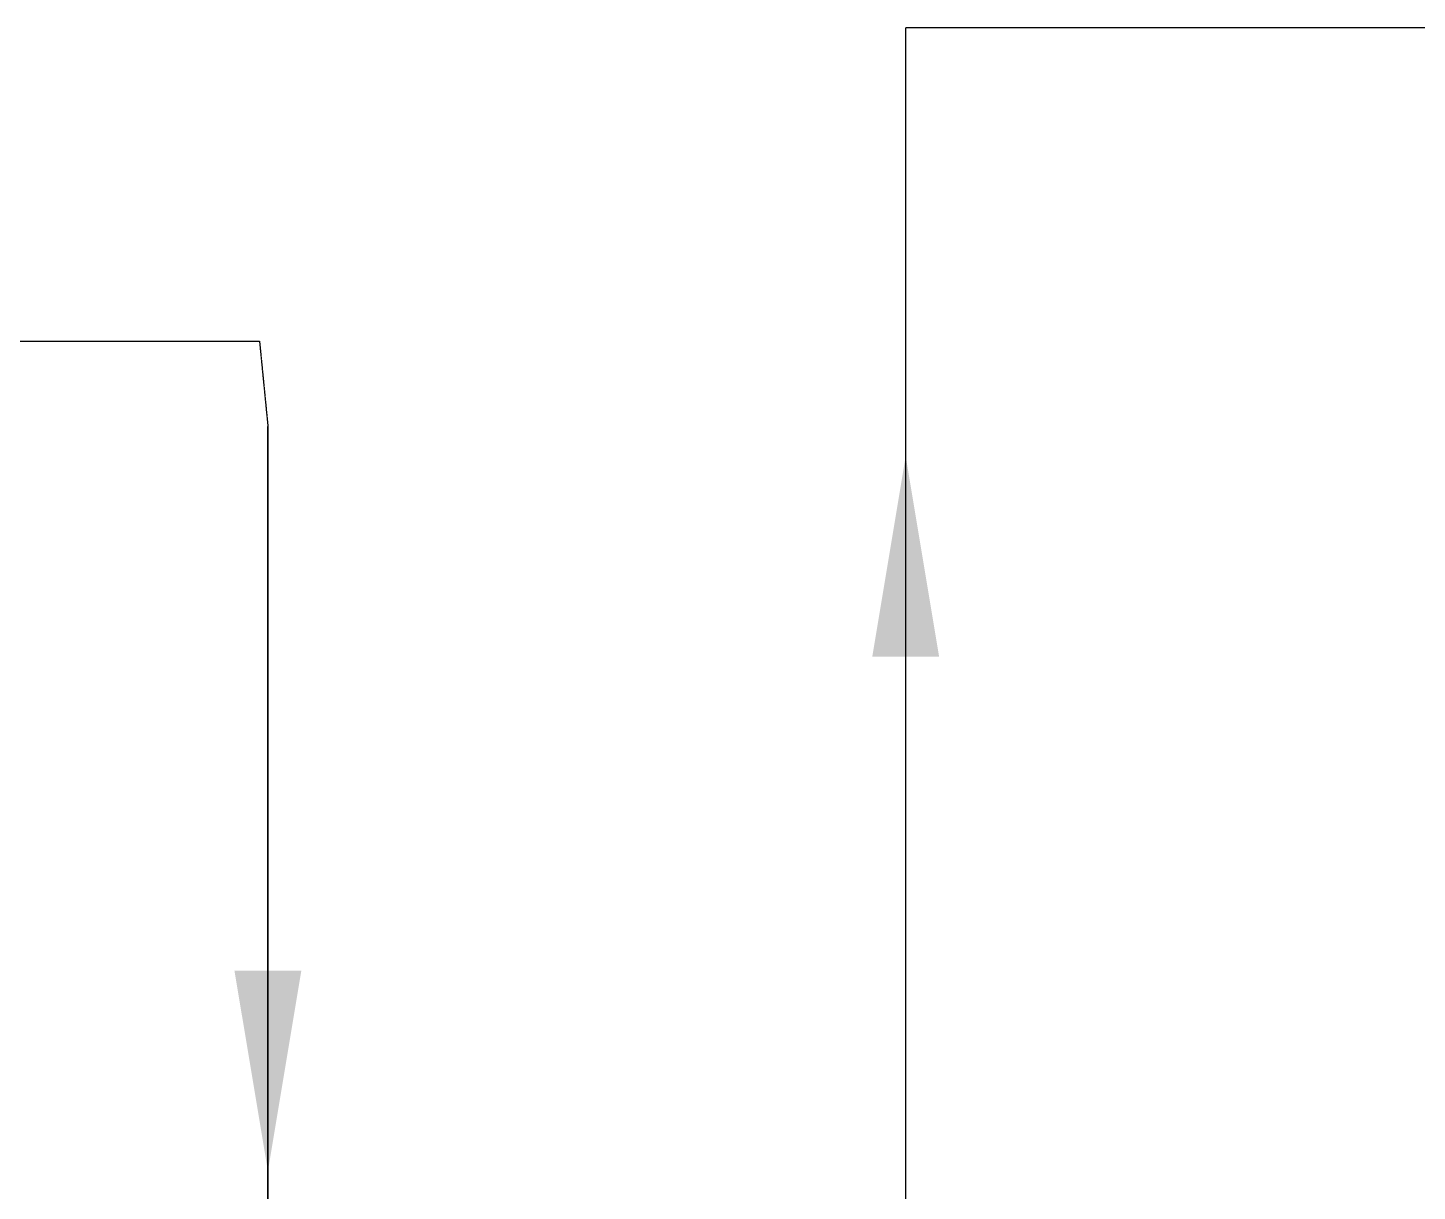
# Model space of a CAD drawing. Extents: x 1175813 to 1223918, y -298815 to -264839.
# Drawn here: x 1197675 to 1201138, y -280103 to -277203 of the extents above; entities that cross this region are included whole.
import ezdxf

# ---------------------------------------------------------------- set-up
doc = ezdxf.new("R2010")
doc.units = 0
doc.linetypes.add('ACAD_ISO10W100', pattern=[18, 12, -3, 0, -3])
doc.linetypes.add('CENTER', pattern=[2, 1.25, -0.25, 0.25, -0.25])
doc.layers.add('3', color=1, linetype='Continuous')
doc.layers.add('中心线', color=1, linetype='ACAD_ISO10W100', lineweight=18)
doc.layers.add('中粗线', color=4, linetype='Continuous', lineweight=35)

# ---------------------------------------------------------------- blocks, each defined once
blk = doc.blocks.new('剪头')
at = {"layer": '3'}
blk.add_solid([(250, 41.7), (250, -41.7), (0, 0)], dxfattribs=at)

msp = doc.modelspace()

# ---------------------------------------------------------------- linework, layer by layer
for p in [(1201215.6, -277202.9), (1199863.1, -280153.2)]:
    msp.add_line(p, (1199863.1, -277202.9))
at = {"layer": '中心线', "color": 1, "linetype": 'CENTER', "lineweight": -3}
for p, q in [((1194979.4, -277983.8), (1198252.4, -277983.8)), ((1198252.4, -277983.8), (1198273.4, -278197))]:
    msp.add_line(p, q, dxfattribs=at)
at = {"layer": '中粗线', "color": 1, "ltscale": 40}
msp.add_line((1198273.4, -278197), (1198273.4, -280897.3), dxfattribs=at)

# ---------------------------------------------------------------- block references
at = {"layer": '3', "xscale": 2, "yscale": 2, "zscale": 2}
for p, rotation in [((1199863.1, -278271), 270), ((1198273.4, -280053.2), 90)]:
    msp.add_blockref('剪头', p, dxfattribs=dict(at, rotation=rotation))

doc.saveas('drawing.dxf')
